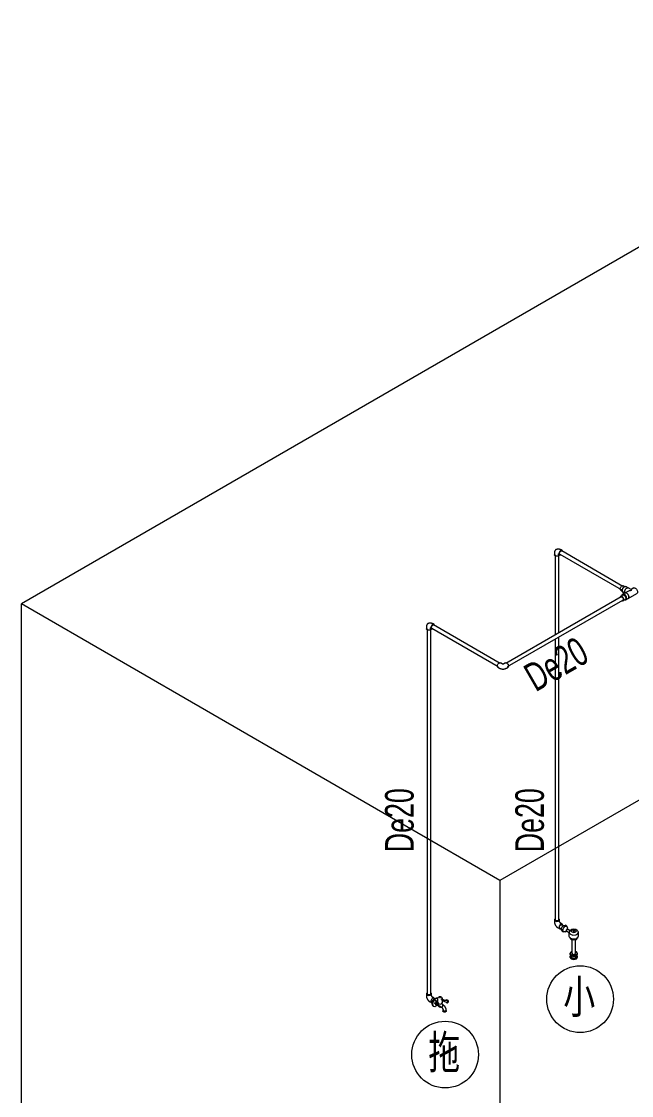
# Model space of a CAD drawing. Header units: millimetres. Extents: x 160489 to 365751, y -78341 to 15608.
# Drawn here: x 175250 to 178450, y -66871 to -61240 of the extents above; entities that cross this region are included whole.
import ezdxf

# ---------------------------------------------------------------- set-up
doc = ezdxf.new("R2010")
doc.units = ezdxf.units.MM
for name, color, linetype, lineweight in [('A-____-NOTE-TEXT', 7, 'Continuous', 5), ('G-____-____-SYMB', 7, 'Continuous', 5), ('P-PIPE-____-IDEN', 7, 'Continuous', 5), ('P-PIPE-____-OTLN', 7, 'Continuous', 35), ('P-SANR-FIXT-OTLN', 7, 'Continuous', 5)]:
    doc.layers.add(name, color=color, linetype=linetype, lineweight=lineweight)
doc.styles.add('TJ_FangSong', font='', dxfattribs={"width": 0.7, "height": 150})
doc.styles.add('TJ_FangSong_B', font='', dxfattribs={"width": 0.7, "height": 175})
doc.styles.get('TJ_FangSong').set_extended_font_data('TJ_FangSong')
doc.styles.get('TJ_FangSong_B').set_extended_font_data('TJ_FangSong', bold=True)

# ---------------------------------------------------------------- blocks, each defined once
blk = doc.blocks.new('三通_T 型三通-热熔承插-塑料-复合管 - 标准-2505025-卫生间WC1 给水系统图')
at = {"layer": 'P-PIPE-____-OTLN', "color": 136, "lineweight": 5, "true_color": 0x008080}
for p, q in [((114074.9, -64228.2), (114060.7, -64236.4)), ((114091.7, -64218.5), (114077.4, -64210.3)), ((114077.4, -64265.4), (114122.7, -64239.3)), ((114105.9, -64210.3), (114091.7, -64218.5)), ((114077.4, -64265.4), (114079.3, -64263.8))]:
    blk.add_line(p, q, dxfattribs=at)
for points in [[(114057.2, -64231.6, 0), (114057.6, -64227.9, 0), (114058.8, -64223.9, 0), (114060.7, -64220, 0), (114063.1, -64216.4, 0), (114066, -64213.4, 0), (114069.1, -64211.1, 0), (114072.1, -64209.8, 0), (114075, -64209.5, 0), (114077.4, -64210.3, 0)], [(114058.8, -64237.6, 0), (114057.6, -64235, 0), (114057.2, -64231.6, 0)], [(114080.9, -64257.8, 0), (114080.5, -64254, 0), (114079.3, -64250, 0), (114077.4, -64246.1, 0), (114075, -64242.5, 0), (114072.1, -64239.5, 0), (114069.1, -64237.3, 0), (114066, -64236, 0), (114063.1, -64235.7, 0), (114060.7, -64236.4, 0)], [(114091.7, -64224.2, 0), (114087.1, -64224.5, 0), (114082.7, -64225.2, 0), (114078.4, -64226.5, 0), (114074.5, -64228.5, 0)], [(114091.7, -64218.5, 0), (114091.7, -64218.9, 0), (114091.7, -64220, 0), (114091.7, -64221.8, 0), (114091.7, -64224.2, 0)], [(114105.9, -64210.3, 0), (114108.4, -64209.5, 0), (114111.2, -64209.8, 0), (114114.3, -64211.1, 0), (114117.4, -64213.4, 0), (114120.2, -64216.4, 0), (114122.7, -64220, 0), (114124.6, -64223.9, 0), (114125.8, -64227.9, 0), (114126.2, -64231.6, 0)], [(114126.2, -64231.6, 0), (114125.8, -64235, 0), (114124.6, -64237.6, 0), (114122.7, -64239.3, 0)], [(114079.3, -64263.7, 0), (114080.5, -64261.1, 0), (114080.9, -64257.8, 0)]]:
    blk.add_polyline3d(points, dxfattribs=at)
blk = doc.blocks.new('弯头_热熔承插-塑料-复合管 - 标准-V10-卫生间WC1 给水系统图')
at = {"layer": 'P-PIPE-____-OTLN', "color": 136, "lineweight": 5, "true_color": 0x008080}
for p, q in [((113730, -64013.5), (113721.4, -64008.5)), ((113690, -64026.7), (113690, -64036.6)), ((113707.9, -64031.9), (113716.5, -64036.9)), ((113717, -64026.7), (113717, -64026.7))]:
    blk.add_line(p, q, dxfattribs=at)
for points in [[(113700, -64007.7, 0), (113698.9, -64008.4, 0), (113697.9, -64009.2, 0), (113696.9, -64010, 0), (113696, -64010.9, 0), (113695.1, -64011.8, 0), (113694.3, -64012.8, 0), (113693.6, -64013.8, 0), (113693, -64014.8, 0), (113692.4, -64015.8, 0), (113692, -64016.9, 0), (113691.5, -64017.9, 0), (113691.2, -64018.9, 0), (113690.9, -64020, 0), (113690.6, -64021, 0), (113690.4, -64022, 0), (113690.2, -64023, 0), (113690.1, -64024.1, 0), (113690, -64025.1, 0), (113690, -64026.1, 0), (113690, -64026.7, 0)], [(113700, -64007.7, 0), (113701.2, -64007.1, 0), (113702.3, -64006.6, 0), (113703.6, -64006.2, 0), (113704.8, -64005.8, 0), (113706, -64005.5, 0), (113707.2, -64005.3, 0), (113708.4, -64005.2, 0), (113709.6, -64005.2, 0), (113710.8, -64005.2, 0), (113711.9, -64005.3, 0), (113713.1, -64005.5, 0), (113714.1, -64005.7, 0), (113715.2, -64005.9, 0), (113716.2, -64006.2, 0), (113717.2, -64006.5, 0), (113718.2, -64006.9, 0), (113719.1, -64007.3, 0), (113720, -64007.8, 0), (113720.9, -64008.2, 0), (113721.4, -64008.5, 0)], [(113723.3, -64014.2, 0), (113720.8, -64016, 0), (113718.5, -64018.4, 0), (113716.5, -64021.3, 0), (113715, -64024.4, 0), (113714.1, -64027.6, 0), (113713.7, -64030.7, 0), (113714.1, -64033.4, 0), (113715, -64035.5, 0), (113716.5, -64036.9, 0), (113718.5, -64037.5, 0), (113720.8, -64037.2, 0), (113722.7, -64036.5, 0)], [(113732.8, -64019.1, 0), (113732.5, -64017, 0), (113731.6, -64014.9, 0), (113730, -64013.5, 0), (113728.1, -64012.9, 0), (113725.8, -64013.1, 0), (113723.3, -64014.2, 0)], [(113713, -64042.1, 0), (113710.2, -64043.4, 0), (113707, -64044.1, 0), (113703.5, -64044.4, 0), (113700, -64044.1, 0), (113696.7, -64043.4, 0), (113693.9, -64042.1, 0), (113691.8, -64040.5, 0), (113690.4, -64038.6, 0), (113690, -64036.6, 0)], [(113707.9, -64031.9, 0), (113707.9, -64031.9, 0), (113707.9, -64031.9, 0)], [(113717, -64037, 0), (113716.5, -64038.6, 0), (113715.2, -64040.5, 0), (113713, -64042.1, 0)]]:
    blk.add_polyline3d(points, dxfattribs=at)
blk = doc.blocks.new('弯头_热熔承插-塑料-复合管 - 标准-V11-卫生间WC1 给水系统图')
at = {"layer": 'P-PIPE-____-OTLN', "color": 136, "lineweight": 5, "true_color": 0x008080}
for p, q in [((113018.2, -64414.5), (113018.2, -64424.4)), ((113045.2, -64414.5), (113045.2, -64414.5)), ((113058.3, -64401.3), (113049.7, -64396.4)), ((113036.2, -64419.7), (113044.8, -64424.7))]:
    blk.add_line(p, q, dxfattribs=at)
for points in [[(113028.3, -64395.6, 0), (113027.2, -64396.3, 0), (113026.1, -64397, 0), (113025.1, -64397.8, 0), (113024.2, -64398.7, 0), (113023.4, -64399.7, 0), (113022.6, -64400.6, 0), (113021.9, -64401.6, 0), (113021.3, -64402.6, 0), (113020.7, -64403.7, 0), (113020.2, -64404.7, 0), (113019.8, -64405.7, 0), (113019.4, -64406.8, 0), (113019.1, -64407.8, 0), (113018.8, -64408.8, 0), (113018.6, -64409.9, 0), (113018.5, -64410.9, 0), (113018.4, -64411.9, 0), (113018.3, -64412.9, 0), (113018.2, -64413.9, 0), (113018.2, -64414.5, 0)], [(113028.3, -64395.6, 0), (113029.4, -64395, 0), (113030.6, -64394.4, 0), (113031.8, -64394, 0), (113033, -64393.6, 0), (113034.3, -64393.4, 0), (113035.5, -64393.2, 0), (113036.7, -64393.1, 0), (113037.9, -64393, 0), (113039, -64393.1, 0), (113040.2, -64393.1, 0), (113041.3, -64393.3, 0), (113042.4, -64393.5, 0), (113043.4, -64393.8, 0), (113044.5, -64394, 0), (113045.5, -64394.4, 0), (113046.4, -64394.8, 0), (113047.4, -64395.2, 0), (113048.3, -64395.6, 0), (113049.1, -64396.1, 0), (113049.7, -64396.4, 0)], [(113051.5, -64402, 0), (113049.1, -64403.8, 0), (113046.8, -64406.2, 0), (113044.8, -64409.1, 0), (113043.3, -64412.3, 0), (113042.3, -64415.5, 0), (113042, -64418.5, 0), (113042.3, -64421.2, 0), (113043.3, -64423.3, 0), (113044.8, -64424.7, 0), (113046.8, -64425.3, 0), (113049.1, -64425.1, 0), (113051, -64424.3, 0)], [(113061.1, -64406.9, 0), (113060.8, -64404.8, 0), (113059.8, -64402.7, 0), (113058.3, -64401.3, 0), (113056.3, -64400.7, 0), (113054, -64400.9, 0), (113051.5, -64402, 0)], [(113041.3, -64430, 0), (113038.5, -64431.2, 0), (113035.2, -64432, 0), (113031.7, -64432.2, 0), (113028.2, -64432, 0), (113025, -64431.2, 0), (113022.2, -64430, 0), (113020, -64428.3, 0), (113018.7, -64426.5, 0), (113018.2, -64424.4, 0)], [(113036.2, -64419.7, 0), (113036.2, -64419.7, 0), (113036.2, -64419.7, 0)], [(113045.2, -64424.8, 0), (113044.8, -64426.5, 0), (113043.4, -64428.3, 0), (113041.3, -64430, 0)]]:
    blk.add_polyline3d(points, dxfattribs=at)
blk = doc.blocks.new('弯头_热熔承插-塑料-复合管 - 标准-V12-卫生间WC1 给水系统图')
at = {"layer": 'P-PIPE-____-OTLN', "color": 136, "lineweight": 5, "true_color": 0x008080}
for p, q in [((113393.4, -64626), (113402, -64630.9)), ((113415.5, -64607.5), (113406.9, -64602.6)), ((113433, -64602.6), (113424.4, -64607.5)), ((113433, -64602.6), (113435, -64602)), ((113437.9, -64630.9), (113446.5, -64626))]:
    blk.add_line(p, q, dxfattribs=at)
for points in [[(113390.6, -64619.8, 0), (113390.9, -64616.7, 0), (113391.9, -64613.5, 0), (113393.4, -64610.4, 0), (113395.4, -64607.5, 0), (113397.7, -64605.1, 0), (113400.1, -64603.3, 0), (113402.6, -64602.2, 0), (113404.9, -64602, 0), (113406.9, -64602.6, 0)], [(113393.4, -64626, 0), (113391.9, -64624.6, 0), (113390.9, -64622.5, 0), (113390.6, -64619.8, 0)], [(113402, -64630.9, 0), (113402.8, -64631.4, 0), (113403.7, -64631.8, 0), (113404.6, -64632.3, 0), (113405.5, -64632.6, 0), (113406.4, -64633, 0), (113407.2, -64633.3, 0), (113408.2, -64633.6, 0), (113409.1, -64633.9, 0), (113410, -64634.2, 0), (113410.9, -64634.4, 0), (113411.8, -64634.6, 0), (113412.8, -64634.8, 0), (113413.7, -64634.9, 0), (113414.6, -64635.1, 0), (113415.6, -64635.2, 0), (113416.5, -64635.3, 0), (113417.4, -64635.3, 0), (113418.4, -64635.4, 0), (113419.3, -64635.4, 0), (113420.3, -64635.4, 0), (113421.2, -64635.4, 0), (113422.2, -64635.4, 0), (113423.1, -64635.3, 0), (113424.1, -64635.2, 0), (113425, -64635.1, 0), (113425.9, -64635, 0), (113426.9, -64634.8, 0), (113427.8, -64634.6, 0), (113428.7, -64634.4, 0), (113429.6, -64634.2, 0), (113430.6, -64634, 0), (113431.5, -64633.7, 0), (113432.4, -64633.4, 0), (113433.3, -64633.1, 0), (113434.2, -64632.7, 0), (113435.1, -64632.4, 0), (113435.9, -64632, 0), (113436.8, -64631.5, 0), (113437.7, -64631.1, 0), (113437.9, -64630.9, 0)], [(113415.5, -64607.5, 0), (113415.5, -64607.6, 0), (113415.6, -64607.6, 0), (113415.7, -64607.7, 0), (113415.9, -64607.7, 0), (113416, -64607.8, 0), (113416.2, -64607.9, 0), (113416.4, -64607.9, 0), (113416.6, -64608, 0), (113416.8, -64608, 0), (113417.1, -64608.1, 0), (113417.3, -64608.2, 0), (113417.6, -64608.2, 0), (113417.9, -64608.3, 0), (113418.2, -64608.3, 0), (113418.5, -64608.3, 0), (113418.8, -64608.4, 0), (113419.1, -64608.4, 0), (113419.4, -64608.4, 0), (113419.7, -64608.4, 0), (113420.1, -64608.4, 0), (113420.4, -64608.4, 0), (113420.7, -64608.4, 0), (113421, -64608.4, 0), (113421.3, -64608.3, 0), (113421.6, -64608.3, 0), (113421.9, -64608.3, 0), (113422.2, -64608.2, 0), (113422.5, -64608.2, 0), (113422.7, -64608.1, 0), (113423, -64608.1, 0), (113423.2, -64608, 0), (113423.4, -64607.9, 0), (113423.6, -64607.9, 0), (113423.8, -64607.8, 0), (113424, -64607.7, 0), (113424.1, -64607.7, 0), (113424.2, -64607.6, 0), (113424.3, -64607.6, 0), (113424.4, -64607.6, 0), (113424.4, -64607.5, 0)], [(113435, -64602, 0), (113437.3, -64602.2, 0), (113439.7, -64603.3, 0), (113442.2, -64605.1, 0), (113444.5, -64607.5, 0), (113446.5, -64610.4, 0), (113448, -64613.5, 0), (113449, -64616.7, 0), (113449.3, -64619.8, 0)], [(113449.3, -64619.8, 0), (113449, -64622.5, 0), (113448, -64624.6, 0), (113446.5, -64626, 0)]]:
    blk.add_polyline3d(points, dxfattribs=at)
blk = doc.blocks.new('变径管_热熔承插-塑料-复合管 - 标准-796708-卫生间WC1 给水系统图')
at = {"layer": 'P-PIPE-____-OTLN', "color": 136, "lineweight": 5, "true_color": 0x008080}
for p, q in [((114048.2, -64247.4), (114037.6, -64253.5)), ((114060.7, -64236.4), (114048.7, -64243.4)), ((114051.1, -64276.9), (114061.7, -64270.8)), ((114065.4, -64272.4), (114077.4, -64265.4)), ((114079.3, -64263.8), (114077.4, -64265.4))]:
    blk.add_line(p, q, dxfattribs=at)
for points in [[(114068.9, -64264.7, 0), (114068.5, -64260.9, 0), (114067.3, -64257, 0), (114065.4, -64253, 0), (114063, -64249.5, 0), (114060.1, -64246.4, 0), (114057, -64244.2, 0), (114054, -64242.9, 0), (114051.1, -64242.6, 0), (114048.7, -64243.4, 0), (114046.8, -64245.1, 0), (114045.6, -64247.7, 0), (114045.4, -64248.9, 0)], [(114045.6, -64247.7, 0), (114048.7, -64243.4, 0), (114057, -64244.2, 0), (114065.4, -64253, 0), (114068.9, -64264.7, 0)], [(114048.2, -64247.4, 0), (114050.1, -64246.8, 0), (114052.4, -64247, 0), (114054.9, -64248.1, 0), (114057.4, -64249.9, 0), (114059.7, -64252.3, 0), (114061.7, -64255.2, 0), (114063.2, -64258.4, 0), (114064.1, -64261.6, 0), (114064.5, -64264.6, 0)], [(114060.7, -64236.4, 0), (114063.1, -64235.7, 0), (114066, -64236, 0), (114069.1, -64237.3, 0), (114072.1, -64239.5, 0), (114075, -64242.5, 0), (114077.4, -64246.1, 0), (114079.3, -64250, 0), (114080.5, -64254, 0), (114080.9, -64257.8, 0)], [(114053.9, -64270.7, 0), (114053.5, -64267.7, 0), (114052.6, -64264.5, 0), (114051.1, -64261.3, 0), (114049.1, -64258.4, 0), (114046.8, -64256, 0), (114044.3, -64254.2, 0), (114041.8, -64253.2, 0), (114039.5, -64252.9, 0), (114037.6, -64253.5, 0), (114036, -64254.9, 0), (114035.1, -64257, 0), (114034.8, -64259.1, 0)], [(114044.8, -64276.5, 0), (114046.8, -64277.3, 0), (114049.1, -64277.5, 0), (114051, -64277, 0)], [(114051.1, -64276.9, 0), (114052.6, -64275.5, 0), (114053.5, -64273.4, 0), (114053.9, -64270.7, 0)], [(114059, -64272.5, 0), (114060.1, -64272.9, 0), (114063, -64273.1, 0), (114065.4, -64272.4, 0), (114067.3, -64270.6, 0), (114068.5, -64268, 0), (114068.9, -64264.7, 0)], [(114068.9, -64264.7, 0), (114065.4, -64272.4, 0), (114060.1, -64272.9, 0)], [(114064.5, -64264.6, 0), (114064.1, -64267.3, 0), (114063.2, -64269.4, 0), (114061.7, -64270.8, 0)], [(114080.9, -64257.8, 0), (114080.5, -64261.1, 0), (114079.3, -64263.7, 0)]]:
    blk.add_polyline3d(points, dxfattribs=at)
blk = doc.blocks.new('变径管_热熔承插-塑料-复合管 - 标准-V13-卫生间WC1 给水系统图')
at = {"layer": 'P-PIPE-____-OTLN', "color": 136, "lineweight": 5, "true_color": 0x008080}
for p, q in [((114037.6, -64222.2), (114048.2, -64228.3)), ((114045.4, -64221.2), (114045.2, -64223.5)), ((114045.2, -64223.5), (114045.2, -64224.7)), ((114045.4, -64222.2), (114045.4, -64221.2)), ((114048.7, -64232.4), (114058.2, -64237.9)), ((114061.7, -64205), (114051.1, -64198.8)), ((114056, -64204.8), (114054.1, -64206.1)), ((114054.1, -64206.1), (114054.9, -64205.6)), ((114057, -64204.2), (114056, -64204.8)), ((114077.4, -64210.3), (114065.4, -64203.4))]:
    blk.add_line(p, q, dxfattribs=at)
for points in [[(114034.8, -64216, 0), (114035.1, -64213, 0), (114036, -64209.8, 0), (114037.6, -64206.6, 0), (114039.5, -64203.7, 0), (114041.8, -64201.3, 0), (114044.3, -64199.5, 0), (114046.8, -64198.4, 0), (114049.1, -64198.2, 0), (114051.1, -64198.8, 0)], [(114037.6, -64222.2, 0), (114036, -64220.8, 0), (114035.1, -64218.7, 0), (114034.8, -64216, 0)], [(114045.2, -64224.7, 0), (114045.6, -64220.9, 0), (114046.8, -64217, 0), (114048.7, -64213, 0), (114051.1, -64209.4, 0), (114054, -64206.4, 0), (114057, -64204.2, 0), (114060.1, -64202.9, 0), (114063, -64202.6, 0), (114065.4, -64203.4, 0)], [(114048.7, -64232.4, 0), (114046.8, -64230.6, 0), (114045.6, -64228, 0), (114045.2, -64224.7, 0)], [(114054.9, -64205.6, 0), (114052.4, -64207.4, 0), (114050.1, -64209.9, 0), (114048.2, -64212.7, 0), (114046.7, -64215.9, 0), (114045.7, -64219.1, 0), (114045.4, -64222.2, 0)], [(114045.4, -64220.9, 0), (114048.2, -64212.7, 0), (114053.8, -64206.3, 0)], [(114077.4, -64210.3, 0), (114075, -64209.5, 0), (114072.1, -64209.8, 0), (114069.1, -64211.1, 0), (114066, -64213.4, 0), (114063.1, -64216.4, 0), (114060.7, -64220, 0), (114058.8, -64223.9, 0), (114057.6, -64227.9, 0), (114057.2, -64231.6, 0)], [(114057.2, -64231.6, 0), (114057.6, -64235, 0), (114058.8, -64237.6, 0)]]:
    blk.add_polyline3d(points, dxfattribs=at)
blk = doc.blocks.new('P_小便斗冲洗阀 - P_小便斗冲洗阀-2706406-卫生间WC1 给水系统图')
at = {"layer": 'P-SANR-FIXT-OTLN', "color": 136, "true_color": 0x008080}
for p, q in [((113755.7, -65983.3), (113746.9, -65978.2)), ((113759.3, -66001.5), (113759.3, -65991.3)), ((113729.4, -66008.5), (113725.8, -66000.5)), ((113729.4, -66008.5), (113738.2, -66013.6)), ((113747, -66012.7), (113755.8, -66007.6)), ((113755.8, -66007.6), (113752.3, -66005.6)), ((113753.3, -66007.9), (113767.1, -66015.8)), ((113772.3, -66007.3), (113758.3, -65999.2)), ((113766.2, -66015.8), (113766.2, -66036.2)), ((113771.2, -66040.3), (113771.2, -66044.4)), ((113771.2, -66044.4), (113777, -66052.5)), ((113780.6, -66001.5), (113773.5, -66005.6)), ((113773.5, -66046.4), (113777, -66048.5)), ((113781.2, -66049.4), (113781.2, -66126)), ((113786.2, -66003.5), (113786.2, -66007.6)), ((113787.6, -66005.6), (113787.6, -66009.7)), ((113796.2, -66007.6), (113796.2, -66003.5)), ((113801.2, -66126), (113801.2, -66049.4)), ((113808.8, -66005.6), (113801.8, -66001.5)), ((113805.3, -66048.5), (113808.8, -66046.4)), ((113811.2, -66044.4), (113811.2, -66040.3)), ((113816.2, -66036.2), (113816.2, -66015.8)), ((113771.2, -66126), (113771.2, -66130.1)), ((113771.2, -66130.1), (113777, -66138.3)), ((113771.2, -66142.4), (113771.2, -66146.4)), ((113771.2, -66146.4), (113777, -66154.6)), ((113776.2, -66130.1), (113776.2, -66142.4)), ((113776.2, -66142.4), (113780.6, -66148.5)), ((113781.5, -66124.5), (113784.1, -66130.1)), ((113805.3, -66117.9), (113800.8, -66116.1)), ((113806.2, -66142.4), (113806.2, -66130.1)), ((113811.2, -66130.1), (113811.2, -66126)), ((113811.2, -66146.4), (113811.2, -66142.4))]:
    blk.add_line(p, q, dxfattribs=at)
for points in [[(113725.8, -66000.5, 0), (113729.4, -65988.3, 0), (113738.1, -65979.1, 0), (113746.9, -65978.2, 0)], [(113734.6, -66005.6, 0), (113738.2, -65993.4, 0), (113747, -65984.2, 0), (113755.7, -65983.3, 0), (113759.3, -65991.3, 0)], [(113747, -66012.7, 0), (113738.2, -66013.6, 0), (113734.6, -66005.6, 0)], [(113752.3, -66005.6, 0), (113755.8, -65999.5, 0), (113759.3, -66001.5, 0)], [(113766.2, -66035.4, 0), (113766.5, -66038.5, 0), (113773.5, -66046.4, 0)], [(113776.9, -66003.9, 0), (113768.9, -66009.2, 0), (113766.5, -66018.1, 0), (113773.5, -66026, 0)], [(113773.5, -66026, 0), (113787.3, -66030.1, 0), (113802.5, -66028.7, 0), (113813.4, -66022.3, 0), (113815.9, -66013.5, 0), (113808.8, -66005.6, 0)], [(113773.5, -66046.4, 0), (113787.3, -66050.5, 0), (113802.5, -66049.1, 0), (113813.4, -66042.8, 0), (113815.9, -66033.9, 0)], [(113801.8, -66001.5, 0), (113791.2, -65999, 0), (113780.6, -66001.5, 0), (113776.2, -66007.6, 0), (113780.6, -66013.8, 0)], [(113777, -66052.5, 0), (113791.2, -66055.9, 0), (113805.3, -66052.5, 0), (113811.2, -66044.4, 0)], [(113777, -66048.5, 0), (113791.2, -66051.8, 0), (113805.3, -66048.5, 0)], [(113780.6, -66013.8, 0), (113791.2, -66016.3, 0), (113801.8, -66013.8, 0), (113806.2, -66007.6, 0), (113801.8, -66001.5, 0)], [(113787.6, -66005.6, 0), (113794.7, -66005.6, 0), (113794.7, -66001.5, 0)], [(113794.7, -66001.5, 0), (113787.6, -66001.5, 0), (113787.6, -66005.6, 0)], [(113787.6, -66009.7, 0), (113794.7, -66009.7, 0), (113794.7, -66005.6, 0)], [(113780.9, -66116.2, 0), (113777, -66117.9, 0), (113771.2, -66126, 0), (113777, -66134.2, 0)], [(113774.7, -66135.9, 0), (113771.2, -66142.4, 0), (113777, -66150.5, 0)], [(113777, -66134.2, 0), (113791.2, -66137.6, 0), (113805.3, -66134.2, 0), (113811.2, -66126, 0), (113805.3, -66117.9, 0)], [(113777, -66138.3, 0), (113791.2, -66141.7, 0), (113805.3, -66138.3, 0), (113811.2, -66130.1, 0)], [(113777, -66150.5, 0), (113791.2, -66153.9, 0), (113805.3, -66150.5, 0), (113811.2, -66142.4, 0), (113807.9, -66136.2, 0)], [(113777, -66154.6, 0), (113791.2, -66158, 0), (113805.3, -66154.6, 0), (113811.2, -66146.4, 0)], [(113780.6, -66148.5, 0), (113791.2, -66151, 0), (113801.8, -66148.5, 0), (113806.2, -66142.4, 0)], [(113784.1, -66130.1, 0), (113793.8, -66131.6, 0), (113800.8, -66127.5, 0), (113801.2, -66126, 0)]]:
    blk.add_polyline3d(points, dxfattribs=at)
blk = doc.blocks.new('弯头_热熔承插-塑料-复合管 - 标准-V25-卫生间WC1 给水系统图')
at = {"layer": 'P-PIPE-____-OTLN', "color": 136, "lineweight": 5, "true_color": 0x008080}
for p, q in [((113690, -65950.5), (113690, -65960.4)), ((113707.9, -65991.5), (113716.5, -65996.5)), ((113717, -65960.4), (113717, -65950.5)), ((113730, -65973.1), (113721.4, -65968.1))]:
    blk.add_line(p, q, dxfattribs=at)
for points in [[(113693.3, -65945.4, 0), (113691.8, -65946.6, 0), (113690.4, -65948.5, 0), (113690, -65950.5, 0), (113690.4, -65952.5, 0), (113691.8, -65954.4, 0), (113693.9, -65956, 0), (113696.7, -65957.2, 0), (113700, -65958, 0), (113703.5, -65958.3, 0), (113707, -65958, 0), (113710.2, -65957.2, 0), (113713, -65956, 0)], [(113690, -65960.4, 0), (113690, -65961.4, 0), (113690.1, -65962.3, 0), (113690.1, -65963.3, 0), (113690.2, -65964.3, 0), (113690.4, -65965.2, 0), (113690.5, -65966.2, 0), (113690.7, -65967.1, 0), (113690.9, -65968, 0), (113691.2, -65968.9, 0), (113691.4, -65969.9, 0), (113691.7, -65970.8, 0), (113692, -65971.6, 0), (113692.4, -65972.5, 0), (113692.7, -65973.4, 0), (113693.1, -65974.3, 0), (113693.5, -65975.1, 0), (113693.9, -65976, 0), (113694.3, -65976.8, 0), (113694.8, -65977.7, 0), (113695.3, -65978.5, 0), (113695.7, -65979.3, 0), (113696.2, -65980.1, 0), (113696.8, -65980.9, 0), (113697.3, -65981.7, 0), (113697.9, -65982.4, 0), (113698.5, -65983.2, 0), (113699.1, -65983.9, 0), (113699.7, -65984.6, 0), (113700.3, -65985.3, 0), (113701, -65986, 0), (113701.6, -65986.7, 0), (113702.3, -65987.3, 0), (113703, -65988, 0), (113703.8, -65988.6, 0), (113704.5, -65989.2, 0), (113705.3, -65989.8, 0), (113706.1, -65990.3, 0), (113706.9, -65990.9, 0), (113707.7, -65991.4, 0), (113707.9, -65991.5, 0)], [(113713, -65956, 0), (113715.2, -65954.4, 0), (113716.5, -65952.5, 0), (113717, -65950.5, 0), (113716.5, -65948.5, 0), (113715.2, -65946.6, 0), (113713.5, -65945.3, 0)], [(113723.3, -65973.7, 0), (113720.8, -65975.5, 0), (113718.5, -65978, 0), (113716.5, -65980.9, 0), (113715, -65984, 0), (113714.1, -65987.2, 0), (113713.7, -65990.3, 0), (113714.1, -65992.9, 0), (113715, -65995.1, 0), (113716.5, -65996.5, 0), (113718.5, -65997.1, 0), (113720.8, -65996.8, 0), (113722.7, -65996.1, 0)], [(113717, -65960.4, 0), (113717, -65960.5, 0), (113717, -65960.6, 0), (113717, -65960.7, 0), (113717, -65960.8, 0), (113717, -65961, 0), (113717.1, -65961.2, 0), (113717.1, -65961.4, 0), (113717.2, -65961.6, 0), (113717.2, -65961.8, 0), (113717.3, -65962, 0), (113717.4, -65962.3, 0), (113717.5, -65962.6, 0), (113717.6, -65962.8, 0), (113717.7, -65963.1, 0), (113717.8, -65963.4, 0), (113717.9, -65963.7, 0), (113718.1, -65963.9, 0), (113718.2, -65964.2, 0), (113718.4, -65964.5, 0), (113718.5, -65964.8, 0), (113718.7, -65965.1, 0), (113718.9, -65965.3, 0), (113719, -65965.6, 0), (113719.2, -65965.9, 0), (113719.4, -65966.1, 0), (113719.6, -65966.3, 0), (113719.8, -65966.6, 0), (113719.9, -65966.8, 0), (113720.1, -65967, 0), (113720.3, -65967.2, 0), (113720.5, -65967.3, 0), (113720.6, -65967.5, 0), (113720.8, -65967.6, 0), (113720.9, -65967.8, 0), (113721.1, -65967.9, 0), (113721.2, -65967.9, 0), (113721.3, -65968, 0), (113721.4, -65968.1, 0), (113721.4, -65968.1, 0), (113721.4, -65968.1, 0)], [(113732.8, -65978.7, 0), (113732.5, -65976.6, 0), (113731.6, -65974.5, 0), (113730, -65973.1, 0), (113728.1, -65972.5, 0), (113725.8, -65972.7, 0), (113723.3, -65973.7, 0)]]:
    blk.add_polyline3d(points, dxfattribs=at)
blk = doc.blocks.new('P_普通洗涤水嘴 - WXJP-1210-2709761-卫生间WC1 给水系统图')
at = {"layer": 'P-SANR-FIXT-OTLN', "color": 136, "true_color": 0x008080}
for p, q in [((113058.5, -66385.3), (113062.6, -66387.7)), ((113062.6, -66387.7), (113086.3, -66401.3)), ((113070.1, -66374.7), (113065.9, -66372.3)), ((113076.6, -66378.4), (113070.1, -66374.7)), ((113076.6, -66375.8), (113075.5, -66375.2)), ((113076.6, -66366.3), (113076.6, -66383.9)), ((113079.6, -66383.9), (113079.6, -66394.9)), ((113103.4, -66393.9), (113095.4, -66389.3)), ((113111.3, -66372.7), (113096.1, -66366.2)), ((113097.3, -66371), (113122.6, -66382.6)), ((113099.4, -66364.8), (113114.1, -66371)), ((113099.6, -66389.4), (113103.6, -66383.9)), ((113100.6, -66394.9), (113100.6, -66383.9)), ((113103.6, -66383.9), (113103.6, -66366.3)), ((113121.2, -66371.6), (113119.2, -66372.7)), ((113124, -66370), (113121.2, -66371.6)), ((113123.3, -66383), (113126.1, -66384.6)), ((113126.2, -66372.4), (113125.5, -66372)), ((113128.3, -66370.4), (113129, -66370.8)), ((113128.9, -66384.9), (113131.7, -66383.3)), ((113130, -66382.3), (113130, -66379.1)), ((113132.9, -66377.4), (113132.9, -66380.7)), ((113054.1, -66402.4), (113056.3, -66403.6)), ((113065.7, -66392.1), (113071.4, -66395.3)), ((113082.6, -66399.1), (113081, -66397.9)), ((113084.1, -66399.9), (113082.6, -66399.1)), ((113086.3, -66401.3), (113095.9, -66406.9)), ((113105.1, -66422.4), (113105.1, -66428.9)), ((113106.3, -66424.9), (113106.3, -66428.9)), ((113121.3, -66428.9), (113121.3, -66424.9)), ((113122.4, -66428.9), (113122.4, -66422.4))]:
    blk.add_line(p, q, dxfattribs=at)
for points in [[(113049.1, -66391.2, 0), (113052.4, -66377.5, 0), (113061, -66365.2, 0), (113071.7, -66359.1, 0), (113078.7, -66360, 0)], [(113051.3, -66381.1, 0), (113050.5, -66380.4, 0), (113049.9, -66379.2, 0), (113049.8, -66377.7, 0), (113049.9, -66376, 0), (113050.5, -66374.2, 0), (113051.3, -66372.5, 0), (113052.4, -66370.9, 0), (113053.7, -66369.5, 0), (113055.1, -66368.5, 0)], [(113078.5, -66360.3, 0), (113073.9, -66360.3, 0), (113063.2, -66366.5, 0), (113054.5, -66378.7, 0), (113051.2, -66392.4, 0)], [(113055.1, -66368.5, 0), (113056.4, -66367.9, 0), (113057.7, -66367.8, 0), (113058.8, -66368.1, 0)], [(113065.7, -66392.1, 0), (113064.7, -66391.1, 0), (113064, -66389.5, 0), (113063.7, -66387.6, 0), (113064, -66385.4, 0), (113064.7, -66383.1, 0), (113065.7, -66380.8, 0), (113067.2, -66378.7, 0), (113068.8, -66377, 0), (113070.6, -66375.7, 0)], [(113076.3, -66378.9, 0), (113074.5, -66380.2, 0), (113072.8, -66382, 0), (113071.4, -66384.1, 0), (113070.3, -66386.4, 0), (113069.6, -66388.7, 0), (113069.4, -66390.9, 0), (113069.6, -66392.8, 0), (113070.3, -66394.3, 0), (113071.4, -66395.3, 0), (113072.8, -66395.8, 0), (113074.5, -66395.6, 0), (113075.6, -66395.2, 0)], [(113070.6, -66375.7, 0), (113072.4, -66374.9, 0), (113074.1, -66374.7, 0), (113075.5, -66375.2, 0)], [(113077.4, -66384.6, 0), (113077.3, -66384.6, 0), (113077.1, -66384.8, 0), (113076.8, -66385, 0), (113076.6, -66385.1, 0), (113076.4, -66385.3, 0), (113076.3, -66385.4, 0), (113076.1, -66385.6, 0), (113076, -66385.7, 0), (113075.9, -66385.8, 0), (113075.8, -66385.9, 0), (113075.7, -66386, 0), (113075.7, -66386, 0), (113075.6, -66386.1, 0), (113075.6, -66386.2, 0), (113075.5, -66386.2, 0), (113075.5, -66386.3, 0), (113075.5, -66386.3, 0), (113075.4, -66386.4, 0), (113075.4, -66386.4, 0), (113075.4, -66386.4, 0), (113075.4, -66386.5, 0), (113075.4, -66386.5, 0), (113075.3, -66386.6, 0), (113075.3, -66386.7, 0), (113075.3, -66386.7, 0), (113075.2, -66386.8, 0), (113075.2, -66386.9, 0), (113075.2, -66387, 0), (113075.1, -66387.1, 0), (113075.1, -66387.3, 0), (113075, -66387.5, 0), (113075, -66387.6, 0), (113075, -66387.9, 0), (113074.9, -66388.1, 0), (113074.9, -66388.4, 0), (113074.9, -66388.7, 0), (113074.8, -66389, 0), (113074.8, -66389.4, 0), (113074.8, -66389.6, 0)], [(113076.6, -66366.3, 0), (113076.6, -66365.5, 0), (113076.7, -66364.7, 0), (113076.8, -66364, 0), (113077, -66363.3, 0), (113077.2, -66362.6, 0), (113077.5, -66361.9, 0), (113077.8, -66361.3, 0), (113078.1, -66360.7, 0), (113078.4, -66360.1, 0), (113078.8, -66359.6, 0), (113079.2, -66359.1, 0), (113079.5, -66358.6, 0), (113079.9, -66358.2, 0), (113080.3, -66357.8, 0), (113080.7, -66357.5, 0), (113081.1, -66357.2, 0), (113081.5, -66356.9, 0), (113081.9, -66356.6, 0), (113082.3, -66356.3, 0), (113082.6, -66356.2, 0)], [(113076.6, -66383.9, 0), (113080.5, -66389.4, 0), (113090.1, -66391.7, 0), (113099.6, -66389.4, 0)], [(113103.6, -66366.3, 0), (113103.5, -66365.5, 0), (113103.5, -66364.7, 0), (113103.3, -66364, 0), (113103.2, -66363.3, 0), (113102.9, -66362.6, 0), (113102.7, -66361.9, 0), (113102.4, -66361.3, 0), (113102.1, -66360.7, 0), (113101.7, -66360.1, 0), (113101.4, -66359.6, 0), (113101, -66359.1, 0), (113100.6, -66358.6, 0), (113100.2, -66358.2, 0), (113099.8, -66357.8, 0), (113099.4, -66357.5, 0), (113099, -66357.2, 0), (113098.6, -66356.9, 0), (113098.2, -66356.6, 0), (113097.8, -66356.3, 0), (113097.4, -66356.1, 0), (113097, -66355.9, 0), (113096.6, -66355.7, 0), (113096.2, -66355.5, 0), (113095.8, -66355.3, 0), (113095.4, -66355.2, 0), (113095.1, -66355.1, 0), (113094.7, -66354.9, 0), (113094.3, -66354.8, 0), (113093.9, -66354.7, 0), (113093.5, -66354.6, 0), (113093.2, -66354.6, 0), (113092.8, -66354.5, 0), (113092.4, -66354.4, 0), (113092, -66354.4, 0), (113091.7, -66354.3, 0), (113091.3, -66354.3, 0), (113090.9, -66354.3, 0), (113090.5, -66354.3, 0), (113090.2, -66354.3, 0), (113089.8, -66354.3, 0), (113089.4, -66354.3, 0), (113089.1, -66354.3, 0), (113088.7, -66354.3, 0), (113088.3, -66354.4, 0), (113087.9, -66354.4, 0), (113087.6, -66354.5, 0), (113087.2, -66354.5, 0), (113086.8, -66354.6, 0), (113086.4, -66354.7, 0), (113086.1, -66354.8, 0), (113085.7, -66354.9, 0), (113085.3, -66355, 0), (113084.9, -66355.1, 0), (113084.5, -66355.3, 0), (113084.1, -66355.4, 0), (113083.7, -66355.6, 0), (113083.4, -66355.8, 0), (113083, -66356, 0), (113082.6, -66356.2, 0)], [(113090.8, -66358.5, 0), (113090.8, -66357.7, 0), (113089.4, -66357.7, 0)], [(113089.4, -66357.7, 0), (113089.4, -66358.5, 0), (113090.8, -66358.5, 0)], [(113105.3, -66400.1, 0), (113105.3, -66399.6, 0), (113105.3, -66399.1, 0), (113105.2, -66398.6, 0), (113105.2, -66398, 0), (113105, -66397.4, 0), (113104.9, -66396.7, 0), (113104.7, -66396, 0), (113104.5, -66395.2, 0), (113104.1, -66394.4, 0), (113103.8, -66393.5, 0), (113103.3, -66392.6, 0), (113102.8, -66391.7, 0), (113102.2, -66390.7, 0), (113101.5, -66389.8, 0), (113100.7, -66388.8, 0), (113099.8, -66387.9, 0), (113098.8, -66387, 0), (113097.7, -66386.1, 0), (113097.3, -66385.8, 0)], [(113119.2, -66372.7, 0), (113116.8, -66373.6, 0), (113114.2, -66373.5, 0), (113111.3, -66372.7, 0)], [(113114.1, -66371, 0), (113117, -66371.9, 0), (113119.7, -66371.9, 0), (113122, -66371.1, 0)], [(113125.5, -66372, 0), (113123.9, -66371.4, 0), (113122.4, -66371.2, 0), (113121.2, -66371.6, 0)], [(113122.6, -66382.6, 0), (113123, -66382.8, 0), (113123.3, -66383, 0)], [(113124, -66370, 0), (113125.3, -66369.6, 0), (113126.7, -66369.7, 0), (113128.3, -66370.4, 0)], [(113126.1, -66384.6, 0), (113127.1, -66385, 0), (113128, -66385.1, 0), (113128.9, -66384.9, 0), (113129.5, -66384.3, 0), (113129.9, -66383.4, 0), (113130, -66382.3, 0)], [(113130, -66379.1, 0), (113129.9, -66377.8, 0), (113129.5, -66376.6, 0), (113128.9, -66375.3, 0), (113128.1, -66374.1, 0), (113127.2, -66373.2, 0), (113126.2, -66372.4, 0)], [(113129, -66370.8, 0), (113130, -66371.5, 0), (113130.9, -66372.5, 0), (113131.7, -66373.7, 0), (113132.3, -66374.9, 0), (113132.7, -66376.2, 0), (113132.9, -66377.4, 0)], [(113132.9, -66380.7, 0), (113132.7, -66381.8, 0), (113132.3, -66382.7, 0), (113131.7, -66383.3, 0), (113130.9, -66383.5, 0)], [(113055.4, -66402.9, 0), (113052.4, -66401, 0), (113049.1, -66391.2, 0)], [(113051.2, -66392.4, 0), (113054.5, -66402.3, 0), (113063.2, -66404.5, 0), (113073.9, -66398.3, 0), (113076.4, -66395.7, 0)], [(113074.8, -66389.6, 0), (113074.8, -66390.1, 0), (113074.9, -66390.6, 0), (113074.9, -66391.1, 0), (113075, -66391.7, 0), (113075.1, -66392.3, 0), (113075.2, -66393, 0), (113075.4, -66393.7, 0), (113075.7, -66394.5, 0), (113076, -66395.3, 0), (113076.4, -66396.2, 0), (113076.8, -66397.1, 0), (113077.3, -66398, 0), (113078, -66399, 0), (113078.7, -66399.9, 0), (113079.5, -66400.9, 0), (113080.4, -66401.8, 0), (113081.4, -66402.7, 0), (113082.4, -66403.6, 0), (113083.6, -66404.4, 0), (113084.8, -66405.1, 0), (113086, -66405.7, 0), (113087.3, -66406.2, 0), (113088.5, -66406.6, 0), (113089.8, -66407, 0), (113091, -66407.2, 0), (113092.2, -66407.4, 0), (113093.4, -66407.5, 0), (113094.5, -66407.5, 0), (113095.5, -66407.4, 0), (113096.4, -66407.3, 0), (113097.3, -66407.2, 0), (113098.2, -66407, 0), (113098.9, -66406.8, 0), (113099.6, -66406.6, 0), (113100.2, -66406.4, 0), (113100.8, -66406.2, 0), (113101.3, -66405.9, 0), (113101.7, -66405.7, 0), (113102.1, -66405.5, 0), (113102.5, -66405.3, 0), (113102.8, -66405.1, 0), (113103.1, -66404.9, 0), (113103.3, -66404.7, 0), (113103.5, -66404.6, 0), (113103.7, -66404.4, 0), (113103.9, -66404.3, 0), (113104, -66404.1, 0), (113104.1, -66404, 0), (113104.2, -66403.9, 0), (113104.3, -66403.8, 0), (113104.4, -66403.7, 0), (113104.5, -66403.7, 0), (113104.5, -66403.6, 0), (113104.6, -66403.5, 0), (113104.6, -66403.5, 0), (113104.6, -66403.4, 0), (113104.7, -66403.4, 0), (113104.7, -66403.3, 0), (113104.7, -66403.3, 0), (113104.7, -66403.3, 0), (113104.8, -66403.2, 0), (113104.8, -66403.2, 0), (113104.8, -66403.1, 0), (113104.8, -66403, 0), (113104.9, -66403, 0), (113104.9, -66402.9, 0), (113104.9, -66402.8, 0), (113105, -66402.7, 0), (113105, -66402.6, 0), (113105.1, -66402.4, 0), (113105.1, -66402.3, 0), (113105.1, -66402.1, 0), (113105.2, -66401.8, 0), (113105.2, -66401.6, 0), (113105.2, -66401.3, 0), (113105.3, -66401, 0), (113105.3, -66400.7, 0), (113105.3, -66400.3, 0), (113105.3, -66400.1, 0)], [(113095.9, -66406.9, 0), (113096.2, -66407.1, 0), (113096.6, -66407.3, 0), (113096.9, -66407.6, 0), (113097.3, -66407.8, 0), (113097.7, -66408.1, 0), (113098.1, -66408.5, 0), (113098.5, -66408.8, 0), (113098.9, -66409.2, 0), (113099.3, -66409.6, 0), (113099.7, -66410, 0), (113100, -66410.4, 0), (113100.4, -66410.8, 0), (113100.8, -66411.3, 0), (113101.2, -66411.8, 0), (113101.5, -66412.3, 0), (113101.9, -66412.8, 0), (113102.3, -66413.3, 0), (113102.6, -66413.8, 0), (113102.9, -66414.3, 0), (113103.2, -66414.9, 0), (113103.5, -66415.4, 0), (113103.8, -66416, 0), (113104.1, -66416.5, 0), (113104.4, -66417.1, 0), (113104.6, -66417.7, 0), (113104.8, -66418.2, 0), (113105, -66418.8, 0), (113105.2, -66419.3, 0), (113105.4, -66419.9, 0), (113105.6, -66420.4, 0), (113105.7, -66421, 0), (113105.8, -66421.5, 0), (113106, -66422, 0), (113106, -66422.5, 0), (113106.1, -66423, 0), (113106.2, -66423.5, 0), (113106.2, -66423.9, 0), (113106.2, -66424.3, 0), (113106.3, -66424.8, 0), (113106.3, -66424.9, 0)], [(113103.4, -66393.9, 0), (113104.2, -66394.3, 0), (113104.9, -66394.8, 0), (113105.7, -66395.4, 0), (113106.4, -66395.9, 0), (113107.2, -66396.5, 0), (113107.9, -66397.1, 0), (113108.6, -66397.7, 0), (113109.3, -66398.4, 0), (113109.9, -66399, 0), (113110.6, -66399.7, 0), (113111.2, -66400.4, 0), (113111.9, -66401.1, 0), (113112.5, -66401.9, 0), (113113.1, -66402.6, 0), (113113.7, -66403.4, 0), (113114.2, -66404.2, 0), (113114.8, -66405, 0), (113115.3, -66405.8, 0), (113115.8, -66406.6, 0), (113116.3, -66407.5, 0), (113116.8, -66408.3, 0), (113117.2, -66409.2, 0), (113117.6, -66410.1, 0), (113118, -66410.9, 0), (113118.4, -66411.8, 0), (113118.8, -66412.7, 0), (113119.1, -66413.6, 0), (113119.5, -66414.5, 0), (113119.7, -66415.4, 0), (113120, -66416.4, 0), (113120.3, -66417.3, 0), (113120.5, -66418.2, 0), (113120.7, -66419.1, 0), (113120.8, -66420, 0), (113121, -66420.9, 0), (113121.1, -66421.9, 0), (113121.2, -66422.8, 0), (113121.2, -66423.7, 0), (113121.3, -66424.6, 0), (113121.3, -66424.9, 0)], [(113105.4, -66421.1, 0), (113105.1, -66422.4, 0), (113105.4, -66423.7, 0), (113106.3, -66424.9, 0), (113107.7, -66425.9, 0)], [(113107.7, -66432.5, 0), (113106.3, -66431.4, 0), (113105.4, -66430.2, 0), (113105.1, -66428.9, 0)], [(113107.7, -66425.9, 0), (113109.4, -66426.7, 0), (113111.5, -66427.2, 0), (113113.8, -66427.4, 0), (113116, -66427.2, 0), (113118.1, -66426.7, 0), (113119.9, -66425.9, 0), (113121.2, -66424.9, 0), (113122.1, -66423.7, 0), (113122.4, -66422.4, 0), (113122.1, -66421.1, 0), (113121.2, -66419.9, 0)], [(113122.4, -66428.9, 0), (113122.1, -66430.2, 0), (113121.2, -66431.4, 0), (113119.9, -66432.5, 0), (113118.1, -66433.3, 0), (113116, -66433.8, 0), (113113.8, -66433.9, 0), (113111.5, -66433.8, 0), (113109.4, -66433.3, 0), (113107.7, -66432.5, 0)]]:
    blk.add_polyline3d(points, dxfattribs=at)
blk = doc.blocks.new('弯头_热熔承插-塑料-复合管 - 标准-V26-卫生间WC1 给水系统图')
at = {"layer": 'P-PIPE-____-OTLN', "color": 136, "lineweight": 5, "true_color": 0x008080}
for p, q in [((113018.2, -66338.3), (113018.2, -66348.2)), ((113036.2, -66379.3), (113044.8, -66384.3)), ((113045.2, -66348.2), (113045.2, -66338.3)), ((113058.3, -66360.9), (113049.7, -66356))]:
    blk.add_line(p, q, dxfattribs=at)
for points in [[(113021.7, -66333.1, 0), (113020, -66334.4, 0), (113018.7, -66336.3, 0), (113018.2, -66338.3, 0), (113018.7, -66340.3, 0), (113020, -66342.2, 0), (113022.2, -66343.8, 0), (113025, -66345.1, 0), (113028.2, -66345.8, 0), (113031.7, -66346.1, 0), (113035.2, -66345.8, 0), (113038.5, -66345.1, 0), (113041.3, -66343.8, 0)], [(113041.3, -66343.8, 0), (113043.4, -66342.2, 0), (113044.8, -66340.3, 0), (113045.2, -66338.3, 0), (113044.8, -66336.3, 0), (113043.4, -66334.4, 0), (113041.8, -66333.1, 0)], [(113018.2, -66348.2, 0), (113018.3, -66349.2, 0), (113018.3, -66350.2, 0), (113018.4, -66351.1, 0), (113018.5, -66352.1, 0), (113018.6, -66353.1, 0), (113018.8, -66354, 0), (113019, -66354.9, 0), (113019.2, -66355.9, 0), (113019.4, -66356.8, 0), (113019.7, -66357.7, 0), (113020, -66358.6, 0), (113020.3, -66359.5, 0), (113020.6, -66360.4, 0), (113021, -66361.3, 0), (113021.3, -66362.1, 0), (113021.7, -66363, 0), (113022.1, -66363.8, 0), (113022.6, -66364.7, 0), (113023, -66365.5, 0), (113023.5, -66366.3, 0), (113024, -66367.1, 0), (113024.5, -66367.9, 0), (113025, -66368.7, 0), (113025.6, -66369.5, 0), (113026.1, -66370.3, 0), (113026.7, -66371, 0), (113027.3, -66371.7, 0), (113027.9, -66372.5, 0), (113028.6, -66373.2, 0), (113029.2, -66373.8, 0), (113029.9, -66374.5, 0), (113030.6, -66375.2, 0), (113031.3, -66375.8, 0), (113032, -66376.4, 0), (113032.8, -66377, 0), (113033.5, -66377.6, 0), (113034.3, -66378.2, 0), (113035.1, -66378.7, 0), (113036, -66379.2, 0), (113036.2, -66379.3, 0)], [(113051.5, -66361.6, 0), (113049.1, -66363.4, 0), (113046.8, -66365.8, 0), (113044.8, -66368.7, 0), (113043.3, -66371.9, 0), (113042.3, -66375.1, 0), (113042, -66378.1, 0), (113042.3, -66380.8, 0), (113043.3, -66382.9, 0), (113044.8, -66384.3, 0), (113046.8, -66384.9, 0), (113049.1, -66384.7, 0), (113050.8, -66384, 0)], [(113045.2, -66348.2, 0), (113045.2, -66348.3, 0), (113045.2, -66348.4, 0), (113045.2, -66348.5, 0), (113045.3, -66348.6, 0), (113045.3, -66348.8, 0), (113045.3, -66349, 0), (113045.4, -66349.2, 0), (113045.4, -66349.4, 0), (113045.5, -66349.6, 0), (113045.5, -66349.9, 0), (113045.6, -66350.1, 0), (113045.7, -66350.4, 0), (113045.8, -66350.7, 0), (113045.9, -66350.9, 0), (113046, -66351.2, 0), (113046.2, -66351.5, 0), (113046.3, -66351.8, 0), (113046.5, -66352.1, 0), (113046.6, -66352.3, 0), (113046.8, -66352.6, 0), (113046.9, -66352.9, 0), (113047.1, -66353.2, 0), (113047.3, -66353.4, 0), (113047.5, -66353.7, 0), (113047.6, -66353.9, 0), (113047.8, -66354.2, 0), (113048, -66354.4, 0), (113048.2, -66354.6, 0), (113048.4, -66354.8, 0), (113048.5, -66355, 0), (113048.7, -66355.2, 0), (113048.9, -66355.3, 0), (113049, -66355.5, 0), (113049.2, -66355.6, 0), (113049.3, -66355.7, 0), (113049.4, -66355.8, 0), (113049.5, -66355.9, 0), (113049.6, -66355.9, 0), (113049.7, -66355.9, 0), (113049.7, -66356, 0)], [(113061, -66365.4, 0), (113060.8, -66364.4, 0), (113059.8, -66362.3, 0), (113058.3, -66360.9, 0), (113056.3, -66360.3, 0), (113054, -66360.5, 0), (113051.5, -66361.6, 0)]]:
    blk.add_polyline3d(points, dxfattribs=at)
blk = doc.blocks.new('P_卫生器具标注 - P_卫生器具标注-2592099-卫生间WC1 给水系统图')
at = {"layer": 'A-____-NOTE-TEXT'}
blk.add_circle((115878.2, -67058.4), 175, dxfattribs=at)

msp = doc.modelspace()

# ---------------------------------------------------------------- linework, layer by layer
at = {"layer": 'G-____-____-SYMB'}
for p, q in [((180539.4, -61240.3), (175250.2, -64294.1)), ((183049.7, -62689.6), (177760.4, -65743.4)), ((175250.2, -68795.6), (175250.2, -64294.1)), ((177760.4, -65743.4), (175250.2, -64294.1)), ((177760.4, -65743.4), (177760.4, -70244.9))]:
    msp.add_line(p, q, dxfattribs=at)
at = {"layer": 'P-PIPE-____-OTLN', "color": 136, "lineweight": 5, "true_color": 0x008080}
for p, q in [((178405.2, -64201.9), (178084.2, -64016.5)), ((178049.4, -64036.6), (178049.4, -64456.2)), ((178069.4, -64444.7), (178069.4, -64036.6)), ((178074.2, -64033.8), (178395.2, -64219.2)), ((178395.2, -64256.6), (177790.6, -64605.6)), ((177800.6, -64622.9), (178405.2, -64273.9)), ((177761, -64605.6), (177412.4, -64404.4)), ((177377.6, -64424.4), (177377.6, -66338.3)), ((177397.6, -66338.3), (177397.6, -64424.4)), ((177402.4, -64421.7), (177751, -64622.9)), ((178069.4, -65950.5), (178069.4, -64467.8)), ((178049.4, -64479.3), (178049.4, -65950.5)), ((178074.2, -65993.4), (178089, -66002)), ((178099, -65984.7), (178084.2, -65976.1))]:
    msp.add_line(p, q, dxfattribs=at)
for points in [[(178072.1, -64029.3, 0), (178072.3, -64027, 0), (178073, -64024.6, 0), (178074.2, -64022.3, 0), (178075.6, -64020.1, 0), (178077.3, -64018.3, 0), (178079.2, -64017, 0)], [(178079.2, -64017, 0), (178081, -64016.2, 0), (178082.7, -64016.1, 0), (178084.2, -64016.5, 0)], [(178074.2, -64033.8, 0), (178073, -64032.8, 0), (178072.3, -64031.2, 0), (178072.1, -64029.3, 0)], [(178395.2, -64256.6, 0), (178396.7, -64256.1, 0), (178398.4, -64256.3, 0), (178400.2, -64257.1, 0)], [(178400.2, -64257.1, 0), (178402, -64258.4, 0), (178403.7, -64260.2, 0), (178405.2, -64262.3, 0), (178406.3, -64264.7, 0), (178407, -64267.1, 0), (178407.3, -64269.3, 0)], [(178407.3, -64269.3, 0), (178407, -64271.3, 0), (178406.3, -64272.8, 0), (178405.2, -64273.9, 0)], [(177400.3, -64417.1, 0), (177400.6, -64414.8, 0), (177401.3, -64412.5, 0), (177402.4, -64410.1, 0), (177403.9, -64408, 0), (177405.6, -64406.2, 0), (177407.4, -64404.8, 0)], [(177402.4, -64421.7, 0), (177401.3, -64420.6, 0), (177400.6, -64419.1, 0), (177400.3, -64417.1, 0)], [(177407.4, -64404.8, 0), (177409.3, -64404.1, 0), (177411, -64403.9, 0), (177412.4, -64404.4, 0)], [(178052.3, -65954.6, 0), (178050.7, -65953.4, 0), (178049.7, -65952, 0), (178049.4, -65950.5, 0)], [(178066.4, -65954.6, 0), (178064.4, -65955.5, 0), (178062, -65956.1, 0), (178059.4, -65956.2, 0), (178056.8, -65956.1, 0), (178054.4, -65955.5, 0), (178052.3, -65954.6, 0)], [(178069.4, -65950.5, 0), (178069, -65952, 0), (178068, -65953.4, 0), (178066.4, -65954.6, 0)], [(178072.1, -65988.9, 0), (178072.3, -65986.6, 0), (178073, -65984.2, 0), (178074.2, -65981.9, 0), (178075.6, -65979.7, 0), (178077.3, -65977.9, 0), (178079.2, -65976.6, 0)], [(178074.2, -65993.4, 0), (178073, -65992.4, 0), (178072.3, -65990.8, 0), (178072.1, -65988.9, 0)], [(178079.2, -65976.6, 0), (178081, -65975.8, 0), (178082.7, -65975.7, 0), (178084.2, -65976.1, 0)], [(177380.6, -66342.4, 0), (177379, -66341.2, 0), (177378, -66339.8, 0), (177377.6, -66338.3, 0)], [(177394.7, -66342.4, 0), (177392.6, -66343.3, 0), (177390.2, -66343.9, 0), (177387.6, -66344.1, 0), (177385, -66343.9, 0), (177382.6, -66343.3, 0), (177380.6, -66342.4, 0)], [(177397.6, -66338.3, 0), (177397.3, -66339.8, 0), (177396.3, -66341.2, 0), (177394.7, -66342.4, 0)]]:
    msp.add_polyline3d(points, dxfattribs=at)

# ---------------------------------------------------------------- block references
at = {"layer": 'A-____-NOTE-TEXT'}
for p in [(62302.4, 692.4), (61594.4, 401.6)]:
    msp.add_blockref('P_卫生器具标注 - P_卫生器具标注-2592099-卫生间WC1 给水系统图', p, dxfattribs=at)
at = {"layer": 'P-PIPE-____-OTLN', "color": 136, "lineweight": 5, "true_color": 0x008080}
for name in ['弯头_热熔承插-塑料-复合管 - 标准-V10-卫生间WC1 给水系统图', '变径管_热熔承插-塑料-复合管 - 标准-V13-卫生间WC1 给水系统图', '变径管_热熔承插-塑料-复合管 - 标准-796708-卫生间WC1 给水系统图', '三通_T 型三通-热熔承插-塑料-复合管 - 标准-2505025-卫生间WC1 给水系统图', '弯头_热熔承插-塑料-复合管 - 标准-V11-卫生间WC1 给水系统图', '弯头_热熔承插-塑料-复合管 - 标准-V12-卫生间WC1 给水系统图', '弯头_热熔承插-塑料-复合管 - 标准-V25-卫生间WC1 给水系统图', '弯头_热熔承插-塑料-复合管 - 标准-V26-卫生间WC1 给水系统图']:
    msp.add_blockref(name, (64355.9, 0), dxfattribs=at)
at = {"layer": 'P-SANR-FIXT-OTLN', "color": 136, "true_color": 0x008080}
for name in ['P_小便斗冲洗阀 - P_小便斗冲洗阀-2706406-卫生间WC1 给水系统图', 'P_普通洗涤水嘴 - WXJP-1210-2709761-卫生间WC1 给水系统图']:
    msp.add_blockref(name, (64355.9, 0), dxfattribs=at)

# ---------------------------------------------------------------- texts
at = {"layer": 'A-____-NOTE-TEXT', "char_height": 175, "width": 213.249, "attachment_point": 1, "style": 'TJ_FangSong_B'}
for s, insert in [('\\fTJ_FangSong|b1|i0|c134|p2|;\\W.7;小', (178092.5, -66265.7)), ('\\fTJ_FangSong|b1|i0|c134|p2|;\\W.7;拖', (177384.5, -66556.6))]:
    msp.add_mtext(s, dxfattribs=dict(at, insert=insert))
at = {"layer": 'P-PIPE-____-IDEN', "char_height": 150, "width": 359.156, "attachment_point": 1, "style": 'TJ_FangSong'}
for insert, rotation in [((177872, -64628.1), 30), ((177157.4, -65595.8), 90), ((177840.7, -65595.8), 90)]:
    msp.add_mtext('De20', dxfattribs=dict(at, insert=insert, rotation=rotation))

doc.saveas('drawing.dxf')
